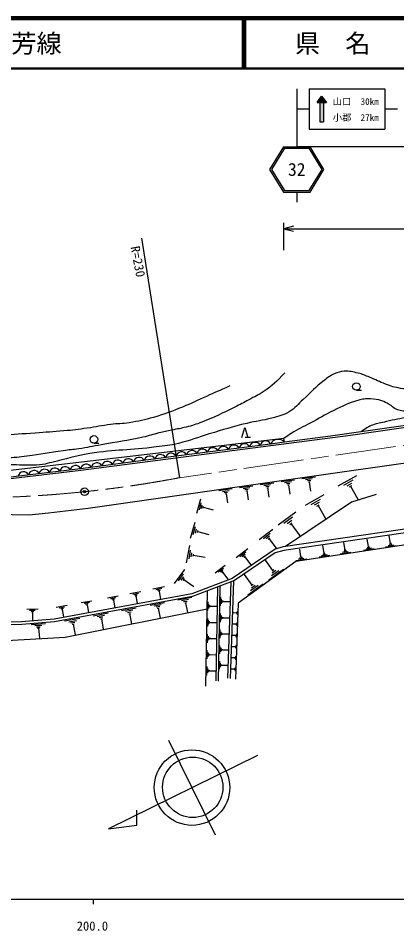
# Model space of a CAD drawing. Units: millimetres at full size, sheet at 1:1000; details may follow other scales. Extents: x 40000 to 680000, y 20000 to 380000.
# Drawn here: x 253099 to 328367, y 198715 to 380000 of the extents above; entities that cross this region are included whole.
import ezdxf
from ezdxf.enums import TextEntityAlignment as Align

# ---------------------------------------------------------------- set-up
doc = ezdxf.new("R2010")
doc.units = ezdxf.units.MM
doc.header["$LTSCALE"] = 1000
doc.header["$PDMODE"] = 32
doc.header["$PDSIZE"] = 500
doc.linetypes.add('CHAIN', pattern=[18.5, 12, -1.5, 3.5, -1.5])
for name, color, linetype, lineweight in [('M-BGD', 7, 'Continuous', 25), ('M-BMK', 2, 'CHAIN', 13), ('M-BMK-SRVR', 3, 'Continuous', 25), ('M-STR-STRC', 7, 'Continuous', 25), ('M-TTL', 2, 'Continuous', 140), ('M-TTL-BAND', 7, 'Continuous', 25), ('M-TTL-LINE', 7, 'Continuous', 50)]:
    doc.layers.add(name, color=color, linetype=linetype, lineweight=lineweight)
doc.layers.add('M-TTL-TXT', color=7, linetype='Continuous')
doc.styles.add('ＭＳ ゴシック', font='')
doc.styles.get('ＭＳ ゴシック').set_extended_font_data('MS Gothic')

msp = doc.modelspace()

# ---------------------------------------------------------------- hatches: boundary and pattern name
at = {"layer": 'M-STR-STRC'}
for points in [[(313401, 364513), (314371, 363263), (313055, 363263), (312507, 363263)], [(313401, 364513), (314371, 363263), (313766, 363263), (313055, 363263), (312507, 363263)], [(313055, 363263), (313766, 363263), (313767, 359438), (313056, 359438)]]:
    msp.add_hatch(color=256, dxfattribs=at).paths.add_polyline_path(points)

# ---------------------------------------------------------------- linework, layer by layer
at = {"layer": 'M-BGD'}
for p, q in [((305880, 333909), (305880, 339388)), ((307812, 338707), (305880, 338190)), ((305880, 338190), (460798, 338190)), ((305880, 338190), (307812, 337672)), ((277602, 336328), (285137, 288713)), ((320332, 306087), (321332, 306087)), ((297551, 296707), (298151, 298707)), ((298151, 298707), (298751, 296707)), ((268157, 295586), (269157, 295586)), ((299251, 296707), (298251, 296707)), ((305369, 287943), (308038, 288326)), ((309517, 288538), (312198, 288923)), ((310226, 288366), (311566, 288559)), ((316703, 287085), (320407, 289185)), ((317839, 287240), (319691, 288290)), ((292996, 286168), (295629, 286546)), ((297108, 286758), (299754, 287137)), ((297808, 286588), (299130, 286778)), ((298176, 286371), (298838, 286466)), ((301233, 287350), (303890, 287731)), ((301935, 287179), (303264, 287370)), ((302305, 286961), (302970, 287056)), ((302510, 286719), (302842, 286767)), ((302676, 286743), (302943, 284883)), ((306074, 287772), (307409, 287963)), ((306446, 287553), (307114, 287648)), ((306652, 287310), (306985, 287358)), ((306818, 287334), (307086, 285465)), ((310599, 288146), (311270, 288242)), ((310805, 287902), (311141, 287950)), ((310973, 287926), (311242, 286049)), ((318512, 287132), (319438, 287657)), ((318954, 286893), (319417, 287155)), ((319185, 287024), (320655, 284431)), ((293692, 285999), (295009, 286188)), ((294059, 285783), (294717, 285877)), ((294261, 285543), (294591, 285590)), ((294426, 285567), (294690, 283723)), ((298380, 286130), (298710, 286178)), ((298545, 286154), (298811, 284302)), ((310210, 283271), (313952, 285393)), ((288630, 281691), (289418, 284533)), ((289111, 282323), (289505, 283744)), ((289494, 282599), (289691, 283310)), ((289827, 282698), (289926, 283053)), ((289877, 282876), (291866, 282324)), ((311358, 283428), (313229, 284489)), ((312038, 283319), (312973, 283849)), ((312484, 283077), (312952, 283342)), ((312718, 283210), (314203, 280590)), ((304766, 279380), (308290, 281953)), ((287376, 276705), (288260, 279890)), ((305904, 279671), (307666, 280958)), ((306602, 279640), (307483, 280284)), ((307080, 279449), (307520, 279771)), ((307300, 279610), (309101, 277143)), ((287915, 277413), (288357, 279005)), ((288344, 277722), (288565, 278519)), ((288718, 277833), (288829, 278231)), ((288773, 278032), (291003, 277414)), ((300982, 276435), (303696, 278471)), ((301864, 276672), (303221, 277690)), ((302407, 276655), (303085, 277164)), ((302780, 276511), (303119, 276766)), ((302950, 276638), (304375, 274738)), ((318074, 274337), (317849, 275832)), ((322729, 275042), (322506, 276525)), ((327109, 275677), (326889, 277147)), ((327241, 275696), (326978, 275657)), ((286578, 271817), (287191, 275223)), ((287072, 272607), (287378, 274310)), ((287489, 272971), (287642, 273823)), ((296408, 272872), (298772, 274645)), ((297176, 273079), (298358, 273966)), ((309292, 273020), (309064, 274541)), ((313904, 273720), (313678, 275228)), ((319238, 273856), (317102, 273535)), ((318672, 273990), (317604, 273829)), ((318373, 274163), (317839, 274083)), ((318207, 274357), (317940, 274317)), ((323883, 274566), (321765, 274248)), ((323322, 274698), (322263, 274539)), ((323025, 274870), (322496, 274791)), ((322861, 275062), (322596, 275023)), ((328254, 275204), (326154, 274889)), ((327698, 275336), (326647, 275178)), ((327404, 275506), (326878, 275427)), ((287868, 273123), (287945, 273548)), ((287906, 273336), (290290, 272906)), ((297649, 273064), (298240, 273508)), ((297974, 272939), (298269, 273161)), ((298121, 273050), (299362, 271395)), ((303756, 270297), (302297, 272323)), ((310477, 272531), (308304, 272205)), ((309901, 272667), (308814, 272504)), ((309597, 272844), (309053, 272762)), ((309428, 273041), (309157, 273000)), ((315079, 273235), (312924, 272912)), ((314508, 273370), (313430, 273208)), ((314206, 273545), (313667, 273464)), ((314039, 273740), (313770, 273699)), ((284169, 267702), (286195, 270509)), ((292229, 269825), (294255, 271344)), ((292887, 270002), (293900, 270762)), ((293292, 269989), (293799, 270369)), ((305829, 270472), (302935, 268387)), ((304897, 270240), (303450, 269197)), ((303937, 270428), (303575, 270167)), ((304327, 270269), (303603, 269747)), ((284956, 268201), (285969, 269604)), ((285490, 268350), (285996, 269051)), ((285897, 268322), (286151, 268673)), ((286024, 268498), (287988, 267080)), ((293571, 269882), (293824, 270072)), ((293698, 269977), (294761, 268558)), ((299622, 267367), (298109, 269468)), ((279852, 266672), (282170, 267076)), ((280472, 266541), (281631, 266743)), ((292449, 248340), (292756, 267009)), ((292949, 248332), (293259, 267201)), ((294796, 248878), (295445, 268033)), ((295296, 248861), (295952, 268226)), ((301771, 267548), (298770, 265386)), ((300804, 267308), (299304, 266227)), ((299810, 267503), (299434, 267232)), ((300213, 267338), (299463, 266797)), ((270854, 264858), (273003, 265234)), ((271429, 264737), (272503, 264925)), ((275307, 265729), (277489, 266110)), ((275891, 265606), (276982, 265797)), ((276201, 265436), (276747, 265531)), ((276376, 265241), (276649, 265289)), ((276512, 265265), (276779, 263738)), ((280803, 266360), (281382, 266461)), ((280988, 266153), (281278, 266204)), ((281133, 266179), (281416, 264556)), ((284838, 264457), (287599, 264964)), ((290421, 247332), (290742, 266242)), ((293344, 263235), (293374, 265038)), ((260668, 263007), (262811, 263381)), ((261241, 262886), (262313, 263074)), ((265604, 263905), (267748, 264279)), ((266178, 263784), (267250, 263971)), ((266483, 263616), (267019, 263710)), ((266655, 263425), (266923, 263472)), ((266789, 263449), (267051, 261947)), ((271735, 264569), (272272, 264663)), ((271907, 264378), (272175, 264425)), ((272041, 264401), (272304, 262897)), ((273633, 262336), (276534, 262869)), ((279357, 263420), (282188, 263939)), ((280117, 263266), (281532, 263526)), ((280522, 263048), (281230, 263178)), ((285579, 264308), (286960, 264561)), ((285975, 264095), (286665, 264222)), ((286198, 263851), (286543, 263914)), ((286371, 263882), (286725, 261949)), ((290825, 262345), (290854, 264049)), ((291003, 262768), (291017, 263620)), ((291177, 262978), (291184, 263404)), ((291349, 263082), (291353, 263295)), ((291351, 263188), (292543, 263168)), ((293532, 263683), (293547, 264585)), ((293716, 263906), (293723, 264356)), ((293898, 264015), (293902, 264241)), ((293900, 264128), (295162, 264107)), ((254807, 262621), (257034, 262661)), ((255368, 262408), (256482, 262429)), ((255650, 262191), (256207, 262201)), ((255794, 261970), (256072, 261975)), ((255933, 261973), (255961, 260414)), ((261547, 262719), (262082, 262812)), ((261718, 262528), (261986, 262575)), ((261852, 262551), (262114, 261051)), ((267985, 261308), (270959, 261853)), ((268783, 261147), (270270, 261419)), ((269210, 260917), (269953, 261054)), ((274411, 262179), (275862, 262445)), ((274827, 261956), (275553, 262089)), ((275062, 261699), (275425, 261765)), ((275243, 261732), (275616, 259701)), ((280751, 262798), (281105, 262862)), ((280928, 262830), (281292, 260848)), ((293291, 260018), (293320, 261764)), ((293473, 260451), (293487, 261324)), ((293651, 260667), (293658, 261103)), ((296402, 261841), (295886, 261859)), ((296404, 261887), (296401, 261795)), ((296479, 261930), (296473, 261746)), ((296556, 262020), (296543, 261651)), ((296636, 262202), (296611, 261465)), ((255645, 259560), (258506, 259780)), ((256383, 259329), (257813, 259439)), ((262321, 260268), (265368, 260827)), ((263138, 260103), (264662, 260383)), ((263575, 259869), (264337, 260008)), ((263821, 259599), (264202, 259669)), ((264012, 259634), (264403, 257501)), ((269450, 260654), (269822, 260722)), ((269636, 260688), (270018, 258606)), ((290771, 259140), (290800, 260845)), ((290949, 259564), (290963, 260416)), ((291123, 259774), (291130, 260200)), ((291295, 259877), (291299, 260090)), ((291297, 259984), (292490, 259964)), ((293828, 260773), (293831, 260991)), ((293829, 260882), (295052, 260862)), ((296326, 259604), (295810, 259622)), ((296327, 259650), (296324, 259558)), ((296402, 259694), (296396, 259510)), ((296479, 259783), (296466, 259415)), ((296559, 259965), (296534, 259229)), ((256762, 259070), (257477, 259125)), ((256963, 258798), (257320, 258826)), ((257142, 258812), (257296, 256810)), ((290717, 255934), (290746, 257640)), ((293239, 256855), (293267, 258545)), ((293415, 257275), (293429, 258120)), ((293588, 257483), (293595, 257906)), ((293759, 257586), (293762, 257797)), ((293760, 257692), (294944, 257672)), ((296326, 257459), (296319, 257275)), ((296402, 257548), (296390, 257181)), ((296482, 257729), (296457, 256995)), ((290895, 256357), (290909, 257210)), ((291069, 256568), (291076, 256994)), ((291241, 256671), (291245, 256885)), ((291243, 256778), (292437, 256758)), ((296249, 257369), (295735, 257387)), ((296251, 257415), (296247, 257324)), ((290662, 252725), (290691, 254433)), ((290840, 253149), (290855, 254003)), ((293188, 253746), (293215, 255382)), ((293358, 254152), (293372, 254970)), ((293525, 254354), (293532, 254763)), ((293691, 254454), (293694, 254658)), ((293692, 254556), (294838, 254537)), ((296172, 255136), (295659, 255153)), ((296174, 255182), (296171, 255090)), ((296249, 255225), (296243, 255042)), ((296325, 255314), (296313, 254947)), ((296405, 255495), (296380, 254761)), ((291015, 253360), (291022, 253787)), ((291187, 253464), (291191, 253677)), ((291189, 253570), (292385, 253550)), ((293138, 250690), (293164, 252273)), ((296096, 252903), (295583, 252921)), ((296097, 252949), (296094, 252857)), ((296172, 252992), (296166, 252809)), ((296249, 253081), (296236, 252715)), ((296328, 253262), (296303, 252530)), ((290608, 249515), (290637, 251225)), ((290786, 249940), (290801, 250795)), ((290961, 250151), (290968, 250578)), ((291133, 250255), (291137, 250468)), ((291135, 250361), (292332, 250341)), ((293302, 251083), (293315, 251875)), ((293464, 251278), (293470, 251674)), ((293624, 251375), (293627, 251573)), ((293625, 251474), (294733, 251455)), ((296019, 250672), (295508, 250690)), ((296021, 250718), (296018, 250626)), ((296096, 250761), (296089, 250578)), ((296172, 250850), (296159, 250484)), ((296251, 251030), (296226, 250299)), ((292292, 217689), (283046, 236544)), ((300688, 233501), (271033, 218958)), ((276651, 219702), (276678, 222702)), ((271033, 218958), (276651, 219702))]:
    msp.add_line(p, q, dxfattribs=at)
for points in [[(463366, 318385), (447709, 316025), (427798, 312879), (387313, 306956), (363883, 303626), (347764, 301272), (329233, 298556), (319169, 297118), (303321, 295060), (265544, 290166), (251059, 288429), (246666, 288265), (238471, 288257), (227976, 288254), (187768, 288848), (162013, 289399), (142872, 289740), (88754, 290888), (75599, 290997), (64006, 291350)], [(463291, 318880), (447632, 316519), (423392, 312689), (375154, 305632), (363826, 304022), (347706, 301667), (329176, 298952), (315203, 296956), (306058, 295768)], [(465290, 303549), (440012, 300727), (439866, 297866), (436805, 297611), (436862, 300267), (394439, 295795), (378553, 294216), (372222, 296963), (369426, 294508), (363683, 293228), (363214, 294658), (367889, 295896), (368550, 297070), (318916, 290038), (266973, 282586), (259137, 281653), (255243, 281302), (238451, 281605), (120993, 283491), (63855, 284717)], [(465982, 298211), (433850, 293686), (410442, 290312), (395921, 288278), (379533, 286210), (341379, 280123), (305765, 274955), (304210, 274536), (295651, 268700), (287591, 265631), (260263, 260617), (253768, 260117), (247316, 260007)], [(466066, 297617), (433934, 293092), (410526, 289718), (396001, 287683), (382651, 285999), (341485, 279431), (305907, 274268), (304213, 273811), (296109, 268286), (287740, 265099), (260334, 260071), (253794, 259568), (247527, 259460)], [(306058, 295768), (305936, 296515), (248664, 289831), (240717, 288612)], [(306058, 295768), (303276, 295407), (284473, 292971), (265501, 290513), (251032, 288778), (246659, 288615), (240717, 288612)], [(466387, 295087), (446748, 292351), (438428, 291158), (405323, 286430), (372343, 281876), (330137, 275354), (308311, 272075), (296842, 263812), (296320, 248674)], [(324281, 285406), (319345, 283882), (306235, 275023)], [(290680, 262602), (262445, 256948), (246046, 256029), (230274, 259804), (219259, 260234), (215024, 259380), (207022, 255651), (188584, 251586), (174847, 254801), (171229, 260941), (169654, 262393), (165633, 263164), (149659, 251445), (142871, 250419), (132464, 257480), (128472, 261426), (126428, 260626), (126067, 246383)]]:
    msp.add_lwpolyline(points, dxfattribs=at)
for centre, radius in [((320332, 306837), 750), ((268157, 296336), 750), ((287650, 227154), 7500), ((287796, 227216), 6000)]:
    msp.add_circle(centre, radius, dxfattribs=at)
for centre, radius, start, end in [((300189, 294639), 1115, 26.47652, 168.28718), ((302278, 294910), 1115, 26.47652, 168.28718), ((304788, 294658), 1687, 41.14605, 153.65669), ((285565, 292745), 1115, 26.47652, 168.28718), ((287654, 293015), 1115, 26.47652, 168.28718), ((289743, 293286), 1115, 26.47652, 168.28718), ((291832, 293557), 1115, 26.47652, 168.28718), ((293921, 293827), 1115, 26.47652, 168.28718), ((296010, 294098), 1115, 26.47652, 168.28718), ((298100, 294369), 1115, 26.47652, 168.28718), ((270820, 290821), 1128, 26.96378, 167.79992), ((272928, 291094), 1128, 26.96378, 167.79992), ((275036, 291367), 1128, 26.96378, 167.79992), ((277144, 291640), 1128, 26.96378, 167.79992), ((279252, 291913), 1128, 26.96378, 167.79992), ((281360, 292186), 1128, 26.96378, 167.79992), ((283468, 292459), 1128, 26.96378, 167.79992), ((256241, 289053), 1097, 25.29036, 168.38431), ((258308, 289301), 1097, 25.29036, 168.38431), ((260375, 289549), 1097, 25.29036, 168.38431), ((262442, 289796), 1097, 25.29036, 168.38431), ((264509, 290044), 1097, 25.29036, 168.38431), ((266603, 290275), 1128, 26.96378, 167.79992), ((268711, 290548), 1128, 26.96378, 167.79992), ((254174, 288805), 1097, 25.29036, 168.38431)]:
    msp.add_arc(centre, radius, start, end, dxfattribs=at)
for points, knots in [([(421163, 319782), (420311, 319490), (420087, 319413), (419404, 319160), (418667, 318887), (418259, 318720), (417528, 318430), (417013, 318226), (416745, 318052), (416212, 317900), (415535, 317707), (415128, 317730), (414434, 317613), (413626, 317476), (413161, 317451), (412369, 317238), (410948, 316854), (410187, 316515), (408825, 315958), (407694, 315496), (407116, 315107), (405978, 314663), (405253, 314381), (404833, 314249), (404076, 314069), (402672, 313735), (401853, 313712), (400429, 313474), (398392, 313134), (397245, 312968), (395216, 312581), (393868, 312324), (393138, 312045), (391779, 311855), (390882, 311730), (390372, 311724), (389468, 311664), (388515, 311601), (387975, 311660), (387024, 311569), (386410, 311510), (386071, 311439), (385460, 311365), (383616, 311142), (382565, 311161), (380731, 310870), (379789, 310720), (379266, 310610), (378328, 310434), (376363, 310065), (375252, 309909), (373302, 309466), (371250, 309000), (370149, 308540), (368096, 308079), (366770, 307783), (366022, 307617), (364671, 307482), (362974, 307312), (362011, 307403), (360307, 307444), (358518, 307488), (357511, 307511), (355733, 307709), (354338, 307864), (353572, 308068), (352191, 308319), (350619, 308604), (349754, 308846), (348178, 309111), (347379, 309245), (346934, 309351), (346125, 309407), (345112, 309478), (344529, 309642), (343527, 309479), (342834, 309366), (342422, 309279), (341818, 308921), (341158, 308530), (340816, 308247), (340284, 307694), (339923, 307319), (339703, 307109), (339451, 306654), (339032, 305895), (339042, 305353), (338619, 304596), (338260, 303953), (337952, 303637), (337371, 303185), (336470, 302486), (335789, 302356), (334712, 301983), (333837, 301680), (333310, 301589), (332386, 301526), (331188, 301443), (330526, 301762), (329350, 302002), (328903, 302093), (328643, 302131), (328223, 302310), (327619, 302568), (327426, 302964), (326857, 303293), (326314, 303608), (326014, 303811), (325418, 304007), (324564, 304289), (324048, 304344), (323151, 304401), (322170, 304463), (321606, 304320), (320656, 304070), (318680, 303549), (317672, 302936), (315821, 302069), (313947, 301190), (312982, 300529), (311158, 299549), (309689, 298759), (308788, 298448), (307395, 297532), (306814, 297151), (306604, 297019), (305936, 296515)], [0, 0, 0, 0, 1, 1, 1, 2, 2, 2, 3, 3, 3, 4, 4, 4, 5, 5, 5, 6, 6, 6, 7, 7, 7, 8, 8, 8, 9, 9, 9, 10, 10, 10, 11, 11, 11, 12, 12, 12, 13, 13, 13, 14, 14, 14, 15, 15, 15, 16, 16, 16, 17, 17, 17, 18, 18, 18, 19, 19, 19, 20, 20, 20, 21, 21, 21, 22, 22, 22, 23, 23, 23, 24, 24, 24, 25, 25, 25, 26, 26, 26, 27, 27, 27, 28, 28, 28, 29, 29, 29, 30, 30, 30, 31, 31, 31, 32, 32, 32, 33, 33, 33, 34, 34, 34, 35, 35, 35, 36, 36, 36, 37, 37, 37, 38, 38, 38, 39, 39, 39, 40, 40, 40, 41, 41, 41, 42, 42, 42, 42]), ([(380253, 313213), (378269, 312542), (377733, 312362), (376098, 311880), (374387, 311376), (373430, 311069), (371684, 310702), (370008, 310349), (369053, 310223), (367356, 309990), (366196, 309830), (365544, 309748), (364375, 309669), (362896, 309570), (362060, 309513), (360580, 309603), (359067, 309695), (358236, 309907), (356737, 310128), (355468, 310317), (354752, 310402), (353493, 310652), (351927, 310964), (351068, 311228), (349530, 311661), (348599, 311924), (348109, 312184), (347167, 312405), (346199, 312632), (345649, 312788), (344655, 312814), (343236, 312851), (342428, 312752), (341037, 312469), (339902, 312237), (339208, 312161), (338207, 311575), (337491, 311157), (337233, 310723), (336641, 310142), (335843, 309359), (335468, 308848), (334641, 308096), (334154, 307653), (333874, 307397), (333298, 307078), (332437, 306602), (331842, 306561), (330870, 306409), (330181, 306300), (329775, 306371), (329085, 306475), (327909, 306651), (327275, 306900), (326155, 307301), (324880, 307759), (324234, 308187), (322971, 308679), (322083, 309024), (321602, 309287), (320671, 309491), (319603, 309726), (318986, 309959), (317896, 309865), (317109, 309797), (316673, 309642), (315945, 309334), (315079, 308969), (314656, 308621), (313910, 308047), (312181, 306716), (311402, 305746), (309776, 304290), (308678, 303306), (308209, 302550), (306939, 301801), (305726, 301085), (304908, 300941), (303550, 300565), (301620, 300031), (300476, 299995), (298530, 299520), (295595, 298804), (293987, 298265), (291089, 297410), (288690, 296701), (287398, 296121), (284967, 295531), (283254, 295115), (282255, 295073), (280508, 294837), (275391, 294145), (272453, 294329), (267356, 293501), (264365, 293016), (262748, 292448), (259795, 291771), (259072, 291605), (258676, 291459), (257943, 291346), (256182, 291074), (255164, 291236), (253382, 291236), (251694, 291237), (250754, 291466), (249066, 291464), (245891, 291461), (244119, 291226), (240946, 291113), (238681, 291032), (237411, 290921), (235144, 290953), (233858, 290971), (233132, 290964), (231854, 291111), (230579, 291258), (229892, 291535), (228616, 291674), (226958, 291855), (226022, 291909), (224354, 291940), (223424, 291957), (222899, 291823), (221972, 291908), (220811, 292013), (220169, 292213), (219071, 292603), (217995, 292985), (217599, 293204), (216431, 293856)], [0, 0, 0, 0, 1, 1, 1, 2, 2, 2, 3, 3, 3, 4, 4, 4, 5, 5, 5, 6, 6, 6, 7, 7, 7, 8, 8, 8, 9, 9, 9, 10, 10, 10, 11, 11, 11, 12, 12, 12, 13, 13, 13, 14, 14, 14, 15, 15, 15, 16, 16, 16, 17, 17, 17, 18, 18, 18, 19, 19, 19, 20, 20, 20, 21, 21, 21, 22, 22, 22, 23, 23, 23, 24, 24, 24, 25, 25, 25, 26, 26, 26, 27, 27, 27, 28, 28, 28, 29, 29, 29, 30, 30, 30, 31, 31, 31, 32, 32, 32, 33, 33, 33, 34, 34, 34, 35, 35, 35, 36, 36, 36, 37, 37, 37, 38, 38, 38, 39, 39, 39, 40, 40, 40, 41, 41, 41, 42, 42, 42, 43, 43, 43, 43]), ([(306127, 309549), (304348, 307760), (303787, 307093), (301990, 305908), (300849, 305154), (300142, 304841), (298940, 304188), (297858, 303601), (297247, 303281), (296144, 302736), (293632, 301494), (292218, 300800), (289614, 299765), (288434, 299296), (287751, 299080), (286519, 298773), (285404, 298495), (284762, 298421), (283639, 298181), (282640, 297968), (282079, 297856), (281087, 297618), (279824, 297314), (279141, 297044), (277875, 296755), (274667, 296022), (272823, 295837), (269585, 295251), (267851, 294937), (266887, 294711), (265144, 294450), (263936, 294269), (263248, 294256), (262038, 294086), (259219, 293690), (257661, 293319), (254835, 292975), (253241, 292782), (252342, 292697), (250736, 292660), (249325, 292627), (248533, 292638), (247122, 292698), (246011, 292745), (245390, 292803), (244285, 292926), (242599, 293113), (241661, 293271), (239988, 293546), (238149, 293849), (237141, 294148), (235296, 294409), (233906, 294606), (233114, 294609), (231725, 294809), (229420, 295140), (228138, 295408), (225876, 295960), (224620, 296265), (223978, 296648), (222731, 296987), (220800, 297510), (219705, 297749), (217761, 298222), (217225, 298352), (216925, 298425), (216388, 298550), (215687, 298714), (215312, 298980), (214592, 298964), (214302, 298958), (214175, 298958), (213853, 298893)], [0, 0, 0, 0, 1, 1, 1, 2, 2, 2, 3, 3, 3, 4, 4, 4, 5, 5, 5, 6, 6, 6, 7, 7, 7, 8, 8, 8, 9, 9, 9, 10, 10, 10, 11, 11, 11, 12, 12, 12, 13, 13, 13, 14, 14, 14, 15, 15, 15, 16, 16, 16, 17, 17, 17, 18, 18, 18, 19, 19, 19, 20, 20, 20, 21, 21, 21, 22, 22, 22, 23, 23, 23, 24, 24, 24, 24]), ([(295158, 306940), (292901, 305932), (292334, 305679), (290523, 304875), (288656, 304046), (287636, 303520), (285740, 302758), (283539, 301874), (282304, 301363), (280023, 300713), (278158, 300182), (277090, 299949), (275175, 299647), (273738, 299420), (272911, 299479), (271468, 299291), (269645, 299055), (268639, 298812), (266818, 298555), (265012, 298300), (263996, 298177), (262180, 298006), (259943, 297794), (258683, 297757), (256443, 297588), (253831, 297391), (252361, 297362), (249759, 297070), (248340, 296911), (247565, 296629), (246138, 296570), (244155, 296487), (243037, 296636), (241065, 296862), (237773, 297241), (235915, 297438), (232679, 298153), (228134, 299157), (225654, 300012), (221234, 301471), (218571, 302349), (217686, 302647), (214457, 303837)], [0, 0, 0, 0, 1, 1, 1, 2, 2, 2, 3, 3, 3, 4, 4, 4, 5, 5, 5, 6, 6, 6, 7, 7, 7, 8, 8, 8, 9, 9, 9, 10, 10, 10, 11, 11, 11, 12, 12, 12, 13, 13, 13, 14, 14, 14, 14]), ([(352306, 303795), (351348, 303614), (351049, 303573), (350235, 303503), (349100, 303407), (348458, 303529), (347319, 303525), (346648, 303522), (346265, 303598), (345601, 303503), (344888, 303401), (344520, 303198), (343823, 303015), (342707, 302721), (342090, 302515), (340957, 302292), (339636, 302031), (338877, 301991), (337542, 301818), (336871, 301731), (336488, 301739), (335822, 301619), (334713, 301418), (334113, 301201), (333005, 300996), (332119, 300831), (331603, 300867), (330712, 300721), (328982, 300439), (328018, 300246), (326305, 299870), (325207, 299629), (324569, 299558), (323512, 299174), (323127, 299034), (322928, 298912), (322569, 298714), (322029, 298415), (321853, 298266), (321266, 297822)], [0, 0, 0, 0, 1, 1, 1, 2, 2, 2, 3, 3, 3, 4, 4, 4, 5, 5, 5, 6, 6, 6, 7, 7, 7, 8, 8, 8, 9, 9, 9, 10, 10, 10, 11, 11, 11, 12, 12, 12, 13, 13, 13, 13])]:
    msp.add_open_spline(points, degree=3, knots=knots, dxfattribs=at)
at = {"layer": 'M-BMK'}
msp.add_line((401381, 305499), (285137, 288713), dxfattribs=at)
msp.add_arc((242283, 514686), 230000, 269.069, 280.73818, dxfattribs=at)
at = {"layer": 'M-BMK-SRVR'}
msp.add_circle((266291, 285942), 750, dxfattribs=at)
msp.add_point((266291, 285942), dxfattribs=at)
at = {"layer": 'M-STR-STRC'}
for p, q in [((308480, 365972), (308480, 354472)), ((310980, 365972), (325980, 365972)), ((310980, 365972), (310980, 357972)), ((312507, 363263), (313401, 364513)), ((313401, 364513), (314371, 363263)), ((325980, 365972), (325980, 357972)), ((312507, 363263), (314371, 363263)), ((313055, 363263), (313056, 359438)), ((313766, 363263), (313767, 359438)), ((308480, 361972), (310980, 361972)), ((325980, 361972), (328480, 361972)), ((313056, 359438), (313767, 359438)), ((310980, 357972), (325980, 357972)), ((305844, 354472), (303080, 349972)), ((306012, 354172), (303432, 349972)), ((305844, 354472), (311116, 354472)), ((306012, 354172), (310948, 354172)), ((366480, 354472), (308480, 354472)), ((313528, 349972), (310948, 354172)), ((313880, 349972), (311116, 354472)), ((303080, 349972), (305844, 345472)), ((303432, 349972), (306012, 345772)), ((310948, 345772), (313528, 349972)), ((311116, 345472), (313880, 349972)), ((305844, 345472), (311116, 345472)), ((306012, 345772), (310948, 345772)), ((308480, 345472), (308480, 343472))]:
    msp.add_line(p, q, dxfattribs=at)
at = {"layer": 'M-TTL'}
msp.add_line((680000, 380000), (40000, 380000), dxfattribs=at)
at = {"layer": 'M-TTL-BAND'}
for p, q in [((40000, 205000), (579000, 205000)), ((268000, 205000), (268000, 204000))]:
    msp.add_line(p, q, dxfattribs=at)
at = {"layer": 'M-TTL-LINE'}
for p, q in [((297750, 380000), (297750, 370000)), ((298250, 380000), (298250, 370000)), ((40000, 370000), (680000, 370000))]:
    msp.add_line(p, q, dxfattribs=at)

# ---------------------------------------------------------------- texts
at = {"layer": 'M-BGD', "style": 'ＭＳ ゴシック'}
msp.add_text('R=230', height=1833, rotation=280.764, dxfattribs=at).set_placement((274890, 334452), align=Align.BOTTOM_LEFT)
at = {"layer": 'M-STR-STRC', "style": 'ＭＳ ゴシック'}
for s, height, p in [('山口', 1320, (317480, 363452)), ('30km', 1320, (322980, 363452)), ('小郡', 1320, (317500, 360271)), ('27km', 1320, (322980, 360271)), ('32', 2566, (308480, 349972))]:
    msp.add_text(s, height=height, dxfattribs=at).set_placement(p, align=Align.MIDDLE_CENTER)
at = {"layer": 'M-TTL-BAND', "style": 'ＭＳ ゴシック'}
msp.add_text('200.0', height=1833, dxfattribs=at).set_placement((267844, 198195), align=Align.BOTTOM_CENTER)
at = {"layer": 'M-TTL-TXT', "style": 'ＭＳ ゴシック'}
msp.add_text('主要地方道萩秋芳線', height=3666, dxfattribs=at).set_placement((216734, 375000), align=Align.MIDDLE_LEFT)
msp.add_text('県\u3000名', height=3666, dxfattribs=at).set_placement((315625, 375000), align=Align.MIDDLE_CENTER)

doc.saveas('drawing.dxf')
